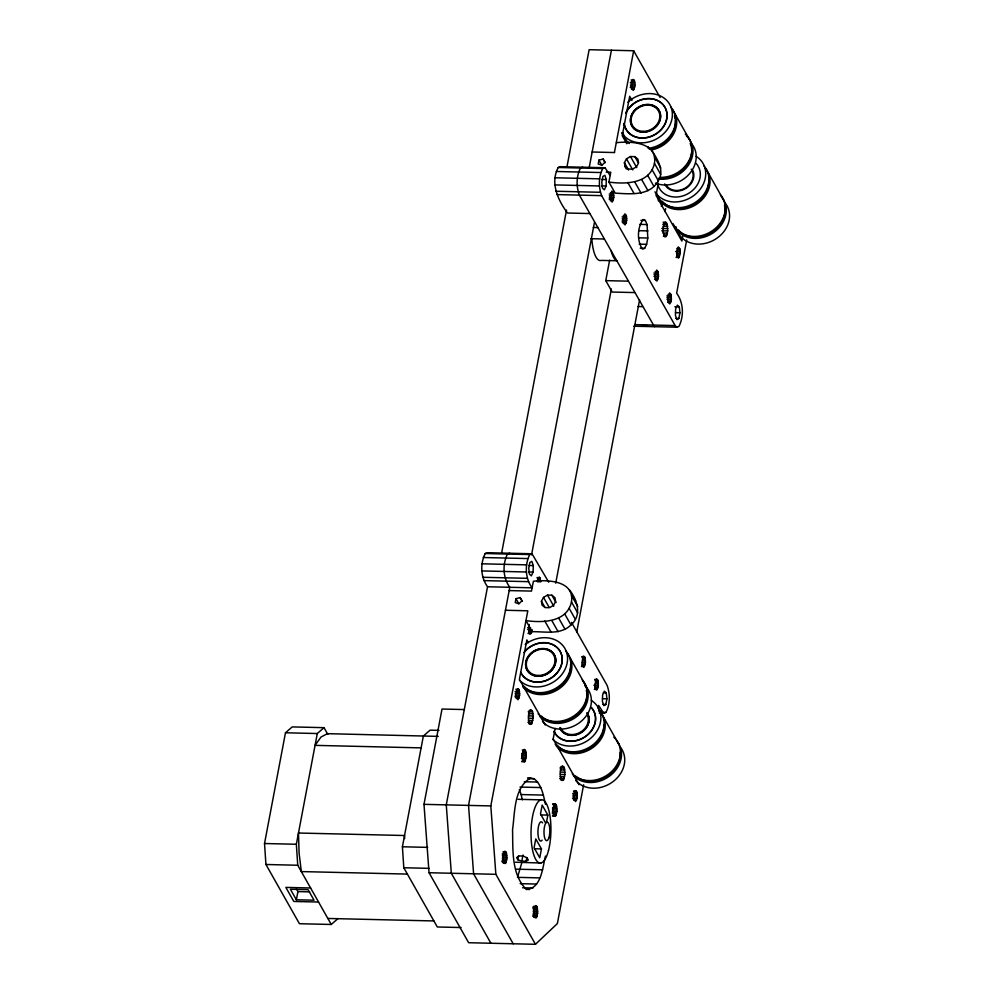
<?xml version="1.0" encoding="UTF-8"?>
<svg xmlns="http://www.w3.org/2000/svg" width="994" height="994" viewBox="0 0 994 994"><rect width="100%" height="100%" fill="white"/><g stroke="black" fill="none" stroke-linecap="round" stroke-linejoin="round"><path stroke-width="1.49" d="M569.301 589.728C577.427 599.717 582.236 615.274 570.978 624.99C560.579 635.154 545.184 631.501 532.212 631.687L525.95 620.629C542.525 622.94 566.94 622.368 571.475 601.942C574.718 580.695 547.856 579.626 533.405 581.266L531.455 591.095L509.176 590.573M606.241 172.136L610.788 172.235L608.924 182.064C625.499 184.375 649.914 183.803 654.45 163.376C657.68 142.13 630.817 141.061 616.367 142.701M608.924 182.064L615.187 193.134C630.059 193.967 649.728 196.315 658.351 180.809C664.588 170.657 657.792 159.823 652.263 151.175M490.912 943.244L451.313 873.254L446.269 804.867L487.532 586.758C480.636 577.303 480.052 563.822 485.209 553.521L487.445 552.714L531.989 553.77L548.725 582.198M487.532 586.758L532.076 587.814C525.18 578.359 524.596 564.878 529.752 554.565L531.989 553.77M589.79 213.548L567.512 213.027C558.056 200.378 549.931 182.809 558.243 167.489L560.479 166.681L605.023 167.737L610.08 175.516M686.717 239.914L676.641 293.168C683.524 302.623 684.12 316.104 678.952 326.417L676.715 327.212L675.15 325.585L601.631 195.644C598.463 187.058 598.5 176.733 602.786 168.545L605.023 167.737M647.802 238.026L647.082 224.557L645.342 220.457L643.143 219.55C637.179 227.477 636.856 240.908 642.435 249.109L644.684 248.314L646.622 244.3L647.802 238.026L638.894 237.814M519.613 695.204L519.253 690.345L517.787 688.68L516.159 694.98L516.557 698.086L518.036 699.751L519.613 695.204L515.165 695.092M533.095 718.351L532.622 711.878L530.659 709.666C527.715 713.605 527.615 720.252 530.262 724.377L531.703 723.744L533.095 718.351L528.646 718.252M564.89 774.55L564.406 768.076L562.455 765.852C559.51 769.791 559.411 776.438 562.045 780.563L563.486 779.93L564.89 774.55L560.43 774.438M577.241 797.039L576.88 792.193L575.402 790.528L573.774 796.828L574.184 799.934L575.65 801.599L577.241 797.039L572.78 796.939M585.441 662.576L585.081 657.73L583.615 656.065L581.975 662.364L582.385 665.471L583.851 667.136L585.441 662.576L582.472 662.513M598.351 685.413L597.99 680.555L596.524 678.89L594.897 685.189L595.307 688.295L596.773 689.96L598.351 685.413L593.903 685.301M613.77 197.533L613.41 192.687L611.944 191.022L610.304 197.321L610.714 200.428L612.18 202.093L613.77 197.533L609.31 197.433M626.68 220.37L626.319 215.512L624.853 213.847L623.226 220.146L623.623 223.252L625.102 224.917L626.68 220.37L622.232 220.258M634.88 85.906L634.532 81.048L633.054 79.383L631.426 85.683L631.836 88.789L633.302 90.454L634.88 85.906L630.432 85.795M658.475 276.556L658.115 271.697L656.649 270.033L655.009 276.332L655.419 279.438L656.885 281.103L658.475 276.556L654.015 276.444M667.732 230.919L667.26 224.445L665.297 222.234C662.352 226.172 662.252 232.807 664.899 236.932L666.34 236.311L667.732 230.919L661.793 230.77M671.385 299.38L671.025 294.535L669.558 292.87L667.931 299.169L668.328 302.275L669.807 303.928L671.385 299.38L666.937 299.281M680.082 253.42L679.722 248.562L678.256 246.897L676.628 253.197L677.026 256.303L678.504 257.968L680.082 253.42L677.113 253.346M533.07 572.047L533.293 565.586L531.852 561.349L529.827 562.517L528.746 568.22L529.429 574.159L531.343 575.861L533.07 572.047L528.609 571.935M606.104 186.015L606.328 179.566L604.886 175.317L602.861 176.497L601.78 182.188L602.463 188.127L604.377 189.829L606.104 186.015L601.643 185.915M506.828 858.903L506.381 852.84L504.989 851.137L503.225 854.48L502.976 859.301L503.859 863.04L505.362 863.525L506.828 858.903L502.368 858.791M526.087 757.117L525.64 751.066L524.248 749.352L522.484 752.694L522.235 757.515L523.117 761.255L524.621 761.739L526.087 757.117L521.626 757.018M537.617 913.337L537.17 907.274L535.791 905.571L534.026 908.914L533.778 913.734L534.66 917.474L536.164 917.959L537.617 913.337L533.169 913.225M556.876 811.551L556.429 805.5L555.05 803.786L553.285 807.128L553.037 811.949L553.919 815.701L555.422 816.173L556.876 811.551L552.428 811.452M537.319 581.602L537.903 578.558L539.456 577.079L540.786 581.813L537.816 581.751M529.206 624.518L528.696 630.991L529.901 634.048L531.467 632.582L532.038 629.525M545.457 856.07C542.6 867.551 541.382 888.45 526.36 889.543M337.96 918.605L331.25 924.47L299.43 923.724L265.932 864.494L264.528 843.521L285.477 732.777L292.199 726.912L324.007 727.658L327.821 734.392M331.25 924.47L297.74 865.252L296.349 844.266L317.297 733.535L324.007 727.658M296.361 899.781L290.397 889.245L308.065 889.667L314.029 900.204L296.361 899.781L297.914 891.581L296.423 888.947M461.129 927.539L437.31 926.98L403.8 867.75L402.408 846.776L423.357 736.032L430.067 730.168L439 730.379M583.627 784.775L557.373 923.575L535.455 944.3L468.646 942.722L429.048 872.732L423.991 804.345L442.019 709.033L464.297 709.554M566.965 166.855L589.131 49.7L633.675 50.756L660.153 97.549M501.635 553.062L566.53 210.069M589.243 167.39L611.409 50.222M515.961 598.686L515.227 602.55L518.955 603.83L521.987 600.761L520.135 597.593L515.961 598.686L518.744 603.606M598.922 160.121L598.202 163.985L601.929 165.265L604.961 162.208L603.109 159.028L598.922 160.121L601.705 165.041M531.554 554.876L594.424 222.557M535.455 944.3L495.857 874.31L490.812 805.923L527.814 610.801L505.449 610.266M614.416 152.542L633.675 50.756M634.495 292.571L612.217 292.05L605.768 280.631L609.633 260.204M555.721 583.18L611.372 288.968M517.849 859.785L516.631 857.636L518.88 855.933L523.217 856.033L527.081 857.884L528.299 860.034L526.149 861.226L521.825 861.115L517.849 859.785L518.57 855.958M521.825 861.115L522.981 855.002M526.149 861.226L526.845 857.549M555.186 728.416L553.173 739.027L579.005 784.688M658.314 183.281L656.028 195.396L681.859 241.057L682.716 236.51M576.694 632.246L639.564 299.927M658.301 200.838L658.885 197.794M661.395 206.417L662.252 201.869M541.444 848.913L539.767 857.772L534.101 847.77L535.778 838.899L541.444 848.913L534.499 848.752M546.439 822.485L547.843 815.092L542.177 805.078L540.5 813.949L545.457 822.709M665.036 211.734L665.607 208.703M598.053 708.511L598.636 705.467L603.681 713.245L605.93 712.437C610.204 704.249 610.254 693.924 607.086 685.338L571.463 622.381M605.843 704.485L606.924 698.794L606.253 692.855L604.327 691.153L602.612 694.968L602.389 701.416L603.83 705.653L605.843 704.485L602.873 704.423M678.877 318.465L679.958 312.762L679.287 306.823L677.361 305.121L675.647 308.935L675.423 315.396L676.864 319.633L678.877 318.465L675.908 318.391M521.925 862.37L517.501 877.354L539.767 877.876M624.406 162.668L626.481 158.841L630.469 156.53L634.843 156.642L637.924 159.102L638.546 163.004L636.458 166.83L632.47 169.129L628.109 169.03L625.027 166.557L624.406 162.668L628.568 170.036M541.432 601.221L543.507 597.394L547.495 595.095L551.869 595.195L554.95 597.667L555.571 601.556L553.496 605.383L549.508 607.694L545.134 607.582L542.053 605.122L541.432 601.221L544.911 607.371M545.47 804.308C543.407 795.337 541.817 784.912 534.2 778.811L530.56 777.967C513.736 787.969 515.004 812.52 512.544 829.754C513.053 849.435 511.177 873.453 525.689 888.773L529.33 889.605M582.757 167.216L580.508 168.011C576.234 176.199 576.185 186.537 579.353 195.11L654.437 326.691M509.723 553.236L507.487 554.043C502.318 564.356 502.914 577.825 509.798 587.292L468.534 805.401L473.591 873.788L513.19 943.778M631.14 79.93L634.11 79.992M631.563 80.974L634.532 81.048M630.358 82.378L634.806 82.477M630.482 84.055L634.93 84.155M630.221 87.447L634.669 87.559M631.339 88.876L634.309 88.951M592.151 152.007L614.516 152.542M558.243 167.489L602.786 168.545M556.305 171.49L600.848 172.546M555.112 177.777L599.655 178.833M601.867 179.454L606.328 179.566M554.95 184.909L599.494 185.953M555.832 191.246L600.376 192.302M610.44 192.612L613.41 192.687M609.235 194.016L613.696 194.116M557.087 194.588L601.631 195.644M609.359 195.681L613.82 195.793M609.098 199.086L613.547 199.185M610.217 200.515L613.186 200.589M623.35 215.437L626.319 215.512M622.157 216.841L626.605 216.94M622.269 218.506L626.729 218.618M640.894 220.357L645.342 220.457M663.06 222.209L666.03 222.271M622.008 221.91L626.468 222.01M663.731 222.967L666.701 223.041M623.139 223.339L626.108 223.414M662.799 224.346L667.26 224.445M639.664 224.383L647.082 224.557M663.184 226.247L667.633 226.359M661.855 228.446L667.806 228.583M593.281 227.489L597.729 227.601M639.067 230.683L647.976 230.894M662.998 233.006L667.446 233.118M664.004 234.907L666.974 234.969M663.371 236.237L666.34 236.311M590.834 238.697L604.19 239.007M639.192 244.126L646.622 244.3M676.752 248.488L679.722 248.562M640.223 248.202L644.684 248.314M677.038 249.929L680.008 249.991M675.671 251.569L680.132 251.668M676.902 254.998L679.871 255.06M676.541 256.39L679.511 256.464M676.069 257.384L679.039 257.458M617.448 260.776L601.308 260.403A29.534 9.269 -88.6 0 1 591.84 238.734M655.145 271.635L658.115 271.697M653.94 273.027L658.401 273.139M654.064 274.704L658.525 274.804M655.282 278.134L658.252 278.208M654.922 279.525L657.891 279.6M605.768 280.631L628.034 281.153M668.055 294.46L671.025 294.535M666.862 295.852L671.31 295.963M666.986 297.529L671.435 297.641M668.204 300.958L671.174 301.033M667.844 302.362L670.813 302.424M674.827 306.724L679.287 306.823M637.986 306.512L642.435 306.612M675.498 312.65L679.958 312.762M635.054 324.628L675.15 325.585M641.838 325.535L647.777 325.672M633.65 326.206L676.715 327.212M485.209 553.521L529.752 554.565M483.27 557.522L527.814 558.566M482.078 563.809L526.621 564.853M528.833 565.487L533.293 565.586M481.916 570.929L526.46 571.985M536.996 577.589L539.966 577.651M482.798 577.278L527.354 578.322M537.406 578.645L540.376 578.707M537.692 580.074L540.661 580.148M484.053 580.62L528.597 581.664M527.628 627.674L530.597 627.748M527.578 629.426L530.548 629.5M528.858 631.115L531.827 631.178M528.497 632.507L531.467 632.582M528.025 633.501L530.995 633.576M581.701 656.599L584.671 656.674M582.111 657.655L585.081 657.73M582.397 659.097L585.367 659.159M582.521 660.761L585.491 660.836M582.26 664.166L585.23 664.228M581.9 665.558L584.87 665.632M581.428 666.552L584.397 666.626M594.611 679.436L597.58 679.498M595.021 680.48L597.99 680.555M595.307 681.921L598.276 681.983M595.431 683.586L598.4 683.661M595.17 686.991L598.139 687.065M594.81 688.382L597.779 688.457M594.337 689.389L597.307 689.451M515.874 689.215L518.843 689.289M516.284 690.271L519.253 690.345M603.283 692.781L606.253 692.855M515.078 691.675L519.539 691.774M515.203 693.352L519.663 693.452M514.942 696.744L519.402 696.844M602.476 698.683L606.924 698.794M516.072 698.173L519.042 698.248M599.146 711.542L602.115 711.605M529.094 710.412L532.063 710.474M602.96 712.375L605.93 712.437M599.233 713.133L603.681 713.245M528.162 711.779L532.622 711.878M528.547 713.692L532.995 713.791M528.709 715.916L533.157 716.028M528.361 720.451L532.809 720.551M527.876 722.303L532.324 722.414M528.733 723.669L531.703 723.744M285.477 732.777L317.297 733.535M438.242 736.38L327.411 733.671L321.05 736.989L315.061 745.363L421.121 747.873M522.26 750.023L525.23 750.097M522.67 750.992L525.64 751.066M522.968 752.272L525.938 752.334M521.664 753.738L526.112 753.85M521.713 755.365L526.161 755.477M521.415 758.559L525.863 758.67M522.571 759.938L525.54 760.012M522.136 760.982L525.105 761.056M521.651 761.665L524.621 761.739M560.889 766.598L563.859 766.672M559.957 767.964L564.406 768.076M560.33 769.878L564.791 769.99M560.492 772.102L564.952 772.214M560.144 776.637L564.604 776.749M559.659 778.501L564.12 778.6M527.59 777.892L530.56 777.967M528.261 778.675L534.2 778.811M560.517 779.868L563.486 779.93M524.298 781.744L537.655 782.054M519.986 787.074L540.773 787.559M573.488 791.062L576.458 791.137M573.911 792.119L576.88 792.193M572.706 793.523L577.154 793.622M572.83 795.188L577.278 795.299M519.377 789.547L521.142 794.566L543.407 795.088M572.569 798.592L577.017 798.691M573.687 800.021L576.657 800.095M518.036 799.3L541.009 799.847M552.589 803.885L555.559 803.947M553.062 804.457L556.031 804.531M553.459 805.426L556.429 805.5M553.757 806.706L556.727 806.768M423.991 804.345L490.812 805.923M552.465 808.172L556.913 808.284M552.515 809.799L556.963 809.911M552.204 812.993L556.665 813.104M553.36 814.372L556.329 814.446M540.86 814.931L547.843 815.092M552.937 815.415L555.907 815.49M552.453 816.099L555.422 816.173M264.528 843.521L296.349 844.266M402.408 846.776L427.706 847.373M503.001 851.808L505.971 851.883M503.411 852.777L506.381 852.84M502.218 854.02L506.679 854.119M502.405 855.523L506.865 855.623M502.455 857.151L506.915 857.263M502.156 860.344L506.605 860.444M501.821 861.686L506.281 861.786M540.922 863.016L515.476 862.22M502.889 862.767L505.859 862.842M515.861 869.166L542.587 869.787M265.932 864.494L297.74 865.252M403.8 867.75L429.11 868.346M429.048 872.732L495.857 874.31M407.378 874.086L301.331 871.576L299.095 853.063L298.473 833.022L404.533 835.519L404.633 838.601M520.197 883.666L536.524 884.051M522.596 887.766L532.995 888.015M310.613 887.99L285.862 887.406L293.814 901.459L318.565 902.043M297.914 891.581L309.693 891.854M533.803 906.242L536.772 906.317M532.722 907.174L537.17 907.274M533.02 908.454L537.481 908.553M533.206 909.957L537.655 910.057M533.256 911.585L537.704 911.697M532.958 914.778L537.406 914.878M532.622 916.12L537.071 916.219M533.679 917.201L536.648 917.276M327.846 918.456L433.906 920.953M572.979 598.09L575.551 600.798M675.088 114.086L690.283 140.949M708.424 173.204L723.62 200.067M631.985 100.332L629.699 96.294L622.244 135.693L626.804 143.757M654.512 156.953L660.774 168.011M647.964 146.652L649.355 149.112A26.627 22.377 -29.5 0 0 675.361 120.361M654.45 163.376L660.712 174.435M652.089 169.738L658.351 180.809M647.69 175.366L653.953 186.425M634.843 156.642L638.31 162.78M630.469 156.53L636.732 167.601M641.726 179.641L647.976 190.699M626.481 158.841L632.743 169.899M634.831 182.088L641.093 193.159M625.027 166.557L626.406 169.017M627.773 182.461L634.035 193.532M603.109 159.028L605.197 162.718M571.538 595.518L577.8 606.576M571.475 601.942L577.738 613M569.127 608.303L575.377 619.361M564.716 613.932L570.978 624.99M551.869 595.195L556.044 602.575M547.495 595.095L553.757 606.154M558.752 618.206L565.014 629.264M543.507 597.394L549.073 607.235M551.869 620.654L558.119 631.712M570.27 658.19L585.466 685.052M603.606 717.308L618.802 744.171M544.799 621.026L551.061 632.085M520.135 597.593L522.223 601.271M528.373 642.609L526.857 639.925L519.402 679.324L545.234 724.986M521.142 794.566L522.31 799.835M542.115 840.141A9.679 3.044 -88.6 0 1 537.94 831.232A9.679 3.044 -88.6 0 1 542.587 822.895M616.504 260.627A29.534 9.269 -88.6 0 1 611.037 250.364M586.323 690.333A26.627 22.377 -29.5 0 1 572.37 718.19A26.627 22.377 -29.5 0 1 541.258 716.015M584.807 685.723A27.931 23.483 -29.5 0 1 581.08 721.408A27.931 23.483 -29.5 0 1 542.451 721.433M583.304 681.785A27.931 23.483 -29.5 0 1 577.29 716.165A27.931 23.483 -29.5 0 1 540.053 716.637M582.211 679.859A27.931 23.483 -29.5 0 1 575.625 714.686A27.931 23.483 -29.5 0 1 538.127 713.804M567.015 652.996A27.931 23.483 -29.5 0 1 560.43 687.823A27.931 23.483 -29.5 0 1 522.931 686.929M570.544 664.464A26.627 22.377 -29.5 0 1 553.77 690.594A26.627 22.377 -29.5 0 1 523.962 686.146M565.921 651.058A27.931 23.483 -29.5 0 1 559.908 685.438A27.931 23.483 -29.5 0 1 522.67 685.91M525.192 644.472A27.931 23.483 -29.5 0 1 562.418 645.044A27.931 23.483 -29.5 0 1 556.864 679.573A27.931 23.483 -29.5 0 1 519.44 680.194M524.695 651.393A22.34 18.787 -29.5 0 1 557.373 647.777A22.34 18.787 -29.5 0 1 551.521 677.684A22.34 18.787 -29.5 0 1 520.62 672.192M523.888 652.66A22.34 18.787 -29.5 0 1 556.876 647.392A22.34 18.787 -29.5 0 1 552.018 677.585A22.34 18.787 -29.5 0 1 520.719 672.366M620.169 752.371A26.627 22.377 -29.5 0 1 604.961 777.718A26.627 22.377 -29.5 0 1 575.7 776.14M619.871 746.606A27.931 23.483 -29.5 0 1 613.286 781.433A27.931 23.483 -29.5 0 1 575.787 780.551M616.653 740.903A27.931 23.483 -29.5 0 1 610.627 775.283A27.931 23.483 -29.5 0 1 573.401 775.755M613.82 737.2A27.931 23.483 -29.5 0 1 610.639 772.413A27.931 23.483 -29.5 0 1 572.308 773.817M598.624 710.337A27.931 23.483 -29.5 0 1 594.897 746.022A27.931 23.483 -29.5 0 1 556.267 746.047M603.967 725.073A26.627 22.377 -29.5 0 1 586.311 750.06A26.627 22.377 -29.5 0 1 557.299 745.251M599.258 710.176A27.931 23.483 -29.5 0 1 592.673 745.003A27.931 23.483 -29.5 0 1 555.174 744.108M591.281 700.422A27.931 23.483 -29.5 0 1 592.697 736.417A27.931 23.483 -29.5 0 1 552.788 739.312M591.293 707.492A22.34 18.787 -29.5 0 1 584.447 737.063A22.34 18.787 -29.5 0 1 553.956 731.311M587.479 715.158A14.898 12.524 -29.5 0 1 578.906 732.976A14.898 12.524 -29.5 0 1 560.504 727.72M587.044 712.835A15.643 13.146 -29.5 0 1 580.372 732.938A15.643 13.146 -29.5 0 1 559.833 728.03M591.393 707.666A22.34 18.787 -29.5 0 1 584.547 737.237A22.34 18.787 -29.5 0 1 554.056 731.485M587.143 713.009A15.643 13.146 -29.5 0 1 580.471 733.112A15.643 13.146 -29.5 0 1 559.933 728.204M690.196 143.434A26.627 22.377 -29.5 0 1 684.866 167.936A26.627 22.377 -29.5 0 1 659.034 177.938M691.352 143.397A27.931 23.483 -29.5 0 1 689.016 174.298A27.931 23.483 -29.5 0 1 655.468 183.132M686.394 135.917A27.931 23.483 -29.5 0 1 688.792 164.656A27.931 23.483 -29.5 0 1 658.687 179.082M685.301 133.979A27.931 23.483 -29.5 0 1 688.432 161.537A27.931 23.483 -29.5 0 1 660.327 177.342M671.832 108.893A27.931 23.483 -29.5 0 1 652.151 149.808M627.748 142.825A27.931 23.483 -29.5 0 1 623.188 133.171M674.429 116A26.627 22.377 -29.5 0 1 675.15 118.882M670.739 106.954A27.931 23.483 -29.5 0 1 672.478 132.127A27.931 23.483 -29.5 0 1 648.25 148.342M629.351 143.484A27.931 23.483 -29.5 0 1 623.412 135.693M627.798 102.233A27.931 23.483 -29.5 0 1 667.098 100.792A27.931 23.483 -29.5 0 1 659.743 136.936A27.931 23.483 -29.5 0 1 621.598 132.711M625.711 113.13A22.34 18.787 -29.5 0 1 660.277 102.071A22.34 18.787 -29.5 0 1 655.096 134.352A22.34 18.787 -29.5 0 1 624.07 123.331M625.81 113.316A22.34 18.787 -29.5 0 1 660.376 102.245A22.34 18.787 -29.5 0 1 655.195 134.525A22.34 18.787 -29.5 0 1 624.17 123.517M724.477 205.336A26.627 22.377 -29.5 0 1 709.778 233.615A26.627 22.377 -29.5 0 1 678.405 229.949M724.701 202.503A27.931 23.483 -29.5 0 1 712.698 240.722A27.931 23.483 -29.5 0 1 676.044 226.794M721.47 196.8A27.931 23.483 -29.5 0 1 711.866 233.689A27.931 23.483 -29.5 0 1 674.131 225.539M720.377 194.861A27.931 23.483 -29.5 0 1 710.772 231.751A27.931 23.483 -29.5 0 1 673.037 223.6M705.168 167.998A27.931 23.483 -29.5 0 1 693.986 205.795A27.931 23.483 -29.5 0 1 656.848 193.818M708.697 179.467A26.627 22.377 -29.5 0 1 691.923 205.596A26.627 22.377 -29.5 0 1 662.116 201.148M704.075 166.073A27.931 23.483 -29.5 0 1 694.483 202.95A27.931 23.483 -29.5 0 1 656.748 194.812M696.098 156.319A27.931 23.483 -29.5 0 1 695.676 194.041A27.931 23.483 -29.5 0 1 654.934 191.83M696.111 163.389A22.34 18.787 -29.5 0 1 687.363 194.054A22.34 18.787 -29.5 0 1 657.618 183.679M691.24 169.142A14.898 12.524 -29.5 0 1 685.45 187.953A14.898 12.524 -29.5 0 1 665.794 184.586M692.967 170.744A15.643 13.146 -29.5 0 1 683.971 189.444A15.643 13.146 -29.5 0 1 664.651 183.927M548.502 850.454A31.659 9.94 -88.6 0 0 542.848 800.008A31.659 9.94 -88.6 0 0 531.566 843.819A31.659 9.94 -88.6 0 0 548.502 850.454M548.899 837.756A9.306 2.92 -88.6 0 0 547.756 822.336A9.306 2.92 -88.6 0 0 544.053 834.103A9.306 2.92 -88.6 0 0 548.899 837.756M538.164 675.46A14.898 12.524 -29.5 0 0 554.143 656.04A14.898 12.524 -29.5 0 0 529.653 655.468A14.898 12.524 -29.5 0 0 538.164 675.46M538.04 676.119A15.643 13.146 -29.5 0 0 554.814 655.729A15.643 13.146 -29.5 0 0 529.094 655.121A15.643 13.146 -29.5 0 0 538.04 676.119M538.139 676.293A15.643 13.146 -29.5 0 0 554.913 655.903A15.643 13.146 -29.5 0 0 529.193 655.294A15.643 13.146 -29.5 0 0 538.139 676.293M642.981 131.357A14.898 12.524 -29.5 0 0 658.96 111.937A14.898 12.524 -29.5 0 0 634.47 111.365A14.898 12.524 -29.5 0 0 642.981 131.357M642.857 132.003A15.643 13.146 -29.5 0 0 659.631 111.626A15.643 13.146 -29.5 0 0 633.911 111.017A15.643 13.146 -29.5 0 0 642.857 132.003M642.956 132.19A15.643 13.146 -29.5 0 0 659.73 111.8A15.643 13.146 -29.5 0 0 634.01 111.191A15.643 13.146 -29.5 0 0 642.956 132.19"/></g></svg>
